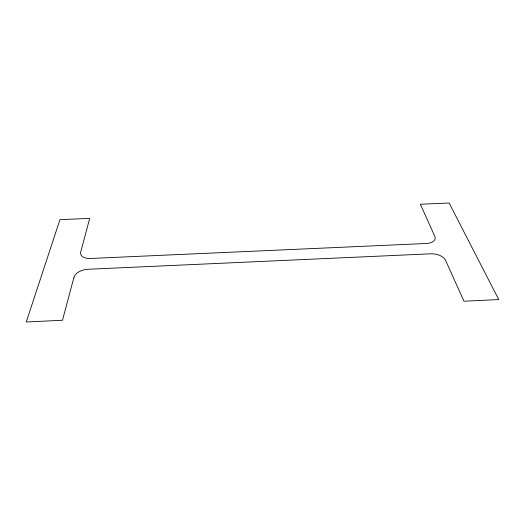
<?xml version="1.0" encoding="UTF-8"?>
<svg xmlns="http://www.w3.org/2000/svg" width="525" height="525" viewBox="0 0 525 525"><rect width="100%" height="100%" fill="white"/><g stroke="black" fill="none" stroke-linecap="round" stroke-linejoin="round"><path stroke-width="0.79" d="M73.986 277.2L62.488 320.263L26.25 321.983L59.955 219.653L89.69 218.38L80.692 252.098A11.872 6.576 -10.3 0 0 90.635 258.464L426.379 243.482A11.668 6.385 7.5 0 0 434.831 236.407L420.374 204.245L449.124 203.018L498.75 299.572L463.969 301.219L445.581 260.315A12.292 6.996 8.8 0 0 430.776 253.805L87.997 269.272A12.508 7.219 -11.5 0 0 73.986 277.2"/></g></svg>
